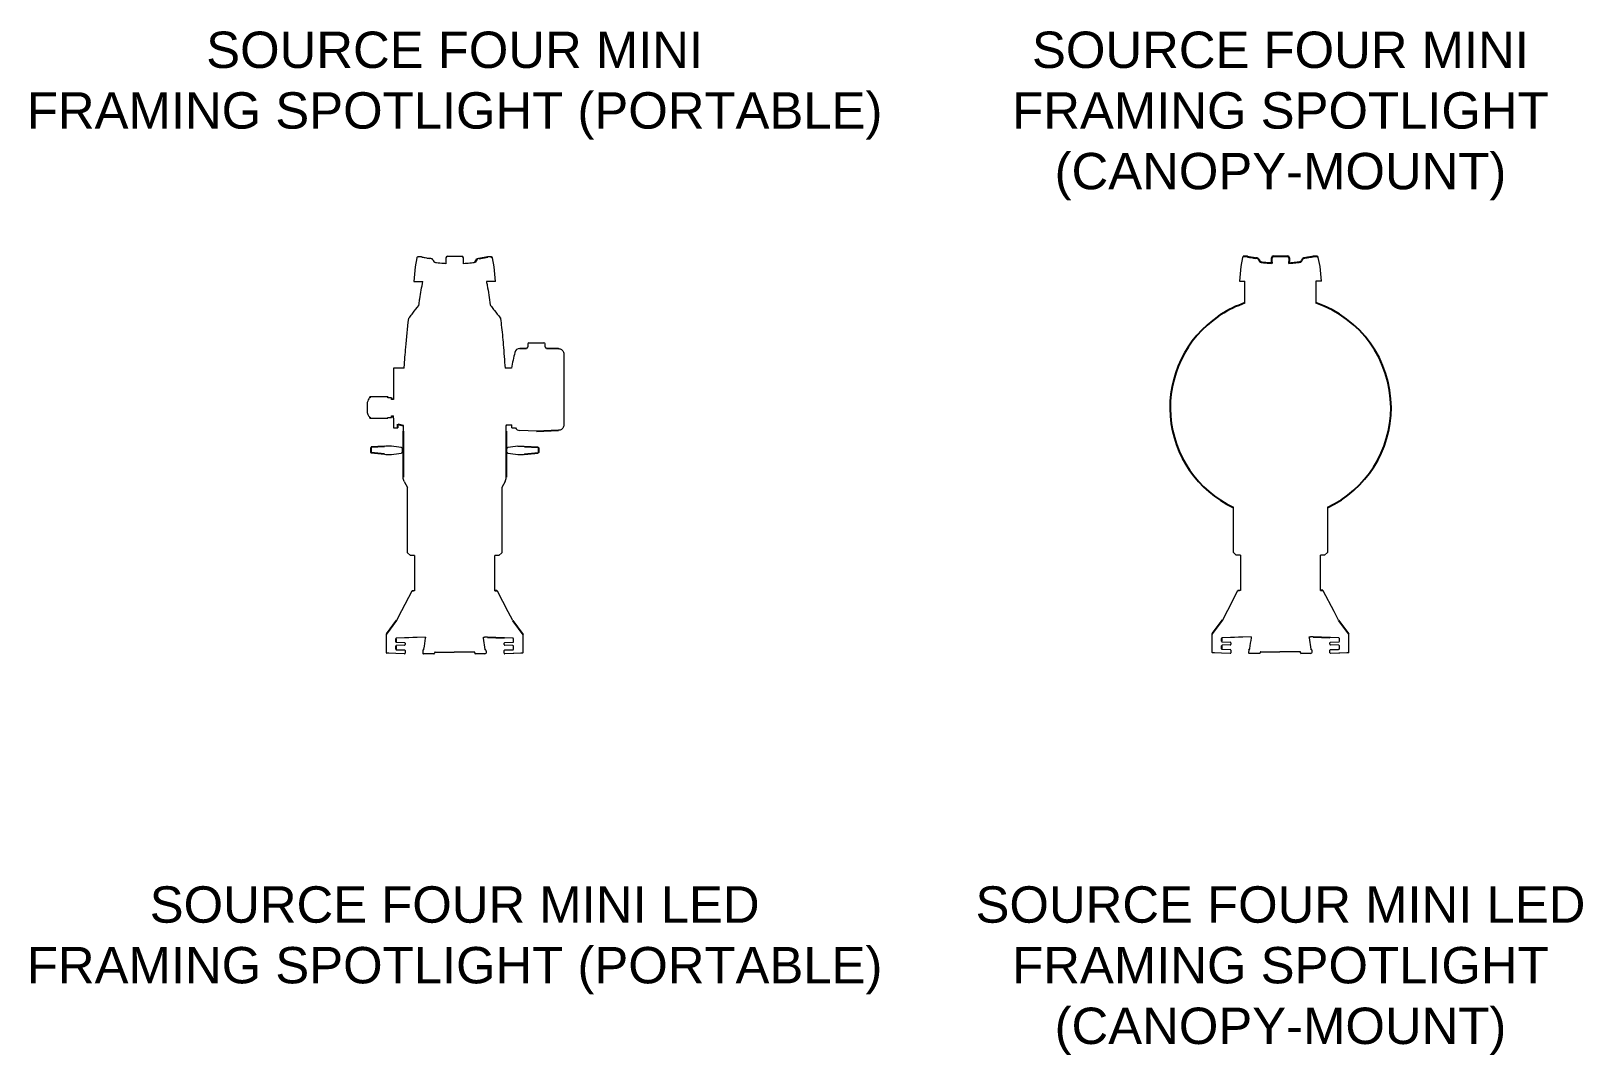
# Model space of a CAD drawing. Header units: inches. Extents: x 0 to 310, y 0 to 246.
# Drawn here: x 0.07 to 37.4, y 189.27 to 213.89 of the extents above; entities that cross this region are included whole.
import ezdxf

# ---------------------------------------------------------------- set-up
doc = ezdxf.new("R2010")
doc.units = ezdxf.units.IN
doc.header["$MEASUREMENT"] = 0
doc.layers.add('TEXT', color=1, linetype='Continuous')
doc.styles.add('ARIAL', font='arial.ttf')

msp = doc.modelspace()

# ---------------------------------------------------------------- linework, layer by layer
at = {"linetype": 'Continuous', "lineweight": 15}
for p, q in [((9.349, 208.436), (9.307, 208.224)), ((9.465, 208.46), (9.379, 208.46)), ((10.05, 208.437), (10.045, 208.296)), ((10.09, 208.476), (10.094, 208.476)), ((10.094, 208.476), (10.148, 208.476)), ((10.148, 208.476), (10.206, 208.476)), ((10.206, 208.476), (10.314, 208.476)), ((10.314, 208.476), (10.373, 208.476)), ((10.373, 208.476), (10.426, 208.476)), ((10.426, 208.476), (10.43, 208.476)), ((10.475, 208.296), (10.47, 208.437)), ((11.141, 208.46), (11.055, 208.46)), ((11.213, 208.224), (11.171, 208.436)), ((29.21, 208.446), (29.168, 208.233)), ((31.074, 208.233), (31.032, 208.446)), ((9.307, 208.224), (9.276, 207.87)), ((11.244, 207.87), (11.213, 208.224)), ((29.168, 208.233), (29.137, 207.879)), ((31.105, 207.879), (31.074, 208.233)), ((9.276, 207.87), (9.496, 207.87)), ((11.244, 207.87), (11.025, 207.87)), ((29.137, 207.879), (29.266, 207.879)), ((29.266, 207.352), (29.266, 207.879)), ((31.105, 207.879), (30.975, 207.879)), ((30.975, 207.879), (30.975, 207.354)), ((9.161, 206.99), (9.164, 206.994)), ((9.164, 206.994), (9.167, 206.998)), ((12.018, 206.367), (12.018, 206.294)), ((12.048, 206.397), (12.228, 206.397)), ((12.228, 206.397), (12.408, 206.397)), ((12.438, 206.295), (12.438, 206.367)), ((12.883, 206.131), (12.883, 206.129)), ((12.883, 206.129), (12.883, 204.415)), ((8.787, 205.782), (8.787, 205.034)), ((9.047, 205.782), (8.787, 205.782)), ((11.631, 205.782), (11.472, 205.782)), ((8.651, 205.094), (8.218, 205.094)), ((8.745, 205.074), (8.651, 205.074)), ((8.787, 205.034), (8.745, 205.034)), ((8.218, 204.582), (8.651, 204.582)), ((8.651, 204.601), (8.745, 204.601)), ((8.745, 204.641), (8.787, 204.641)), ((8.787, 204.582), (8.787, 204.641)), ((8.787, 204.582), (8.787, 204.348)), ((8.787, 204.348), (8.892, 204.348)), ((11.514, 204.419), (11.633, 204.423)), ((11.633, 204.348), (11.633, 204.423)), ((11.633, 204.348), (11.722, 204.348)), ((12.228, 204.272), (11.825, 204.286)), ((8.663, 203.908), (8.658, 203.908)), ((9.007, 203.855), (9.007, 203.855)), ((9.01, 203.816), (9.01, 203.847)), ((9.01, 203.847), (9.01, 203.847)), ((9.014, 203.816), (9.01, 203.816)), ((9.01, 203.771), (9.01, 203.801)), ((9.014, 203.801), (9.01, 203.801)), ((9.02, 203.816), (9.014, 203.816)), ((9.02, 203.801), (9.014, 203.801)), ((11.5, 203.816), (11.506, 203.816)), ((11.5, 203.801), (11.506, 203.801)), ((11.506, 203.816), (11.51, 203.816)), ((11.506, 203.801), (11.51, 203.801)), ((11.51, 203.816), (11.51, 203.847)), ((11.51, 203.847), (11.51, 203.847)), ((11.51, 203.771), (11.51, 203.801)), ((11.513, 203.855), (11.513, 203.855)), ((11.857, 203.908), (11.862, 203.908)), ((9.007, 203.763), (9.007, 203.763)), ((9.01, 203.771), (9.01, 203.771)), ((11.51, 203.771), (11.51, 203.771)), ((11.513, 203.763), (11.513, 203.763)), ((9.046, 203.061), (9.128, 202.919)), ((11.474, 203.061), (11.392, 202.919)), ((9.128, 201.345), (9.128, 202.919)), ((11.392, 202.919), (11.392, 201.345)), ((28.989, 201.354), (28.989, 202.436)), ((31.253, 202.433), (31.253, 201.354)), ((9.128, 201.345), (9.197, 201.276)), ((9.296, 201.276), (9.197, 201.276)), ((9.296, 201.276), (9.296, 200.433)), ((11.224, 200.433), (11.224, 201.276)), ((11.323, 201.276), (11.224, 201.276)), ((11.323, 201.276), (11.392, 201.345)), ((28.989, 201.354), (29.058, 201.285)), ((29.157, 201.285), (29.058, 201.285)), ((29.157, 201.285), (29.157, 200.442)), ((31.085, 200.442), (31.085, 201.285)), ((31.184, 201.285), (31.085, 201.285)), ((31.184, 201.285), (31.253, 201.354)), ((9.296, 200.433), (9.244, 200.431)), ((29.157, 200.442), (29.105, 200.44)), ((8.612, 199.368), (8.612, 198.948)), ((10.955, 199.289), (10.951, 199.316)), ((10.951, 199.316), (10.979, 199.315)), ((11.036, 199.313), (10.979, 199.315)), ((11.908, 198.948), (11.908, 199.375)), ((28.473, 199.377), (28.473, 198.957)), ((30.816, 199.298), (30.812, 199.325)), ((30.812, 199.325), (30.84, 199.324)), ((30.896, 199.322), (30.84, 199.324)), ((31.769, 198.957), (31.769, 199.385)), ((9.058, 199.298), (8.857, 199.291)), ((8.857, 199.192), (9.055, 199.185)), ((9.055, 199.121), (8.857, 199.114)), ((8.857, 199.015), (9.055, 199.008)), ((9.069, 199.17), (9.069, 199.136)), ((9.069, 198.993), (9.069, 198.933)), ((9.499, 199), (9.494, 198.934)), ((9.776, 198.941), (9.776, 198.932)), ((10.745, 198.956), (10.245, 198.956)), ((10.745, 198.929), (10.745, 198.956)), ((10.996, 199.02), (10.955, 199.289)), ((11.025, 198.96), (11.022, 198.989)), ((11.025, 198.96), (11.025, 198.96)), ((11.451, 199.136), (11.451, 199.17)), ((11.451, 198.933), (11.451, 198.993)), ((11.664, 199.291), (11.462, 199.298)), ((11.465, 199.185), (11.663, 199.192)), ((11.663, 199.114), (11.465, 199.121)), ((11.465, 199.008), (11.655, 199.014)), ((11.907, 198.948), (11.908, 198.948)), ((28.492, 198.942), (28.488, 198.942)), ((28.525, 198.941), (28.492, 198.942)), ((28.706, 198.934), (28.537, 198.94)), ((28.919, 199.307), (28.718, 199.3)), ((28.718, 199.201), (28.916, 199.194)), ((28.916, 199.13), (28.718, 199.123)), ((28.718, 199.024), (28.916, 199.017)), ((28.93, 199.179), (28.93, 199.145)), ((28.93, 199.002), (28.93, 198.942)), ((29.36, 199.01), (29.355, 198.943)), ((29.637, 198.95), (29.637, 198.942)), ((30.606, 198.965), (30.106, 198.965)), ((30.606, 198.938), (30.606, 198.965)), ((30.857, 199.029), (30.816, 199.298)), ((30.886, 198.969), (30.883, 198.999)), ((30.886, 198.969), (30.886, 198.969)), ((31.312, 199.145), (31.312, 199.179)), ((31.312, 198.942), (31.312, 199.002)), ((31.525, 199.3), (31.323, 199.307)), ((31.326, 199.194), (31.524, 199.201)), ((31.524, 199.123), (31.326, 199.13)), ((31.326, 199.017), (31.516, 199.023)), ((31.714, 198.941), (31.546, 198.935)), ((31.754, 198.942), (31.714, 198.941)), ((31.768, 198.957), (31.769, 198.957)), ((8.631, 198.933), (8.627, 198.933)), ((8.664, 198.932), (8.631, 198.933)), ((8.845, 198.925), (8.676, 198.931)), ((9.054, 198.918), (8.845, 198.925)), ((9.761, 198.917), (9.51, 198.917)), ((10.986, 198.917), (10.762, 198.917)), ((11.664, 198.925), (11.467, 198.918)), ((11.853, 198.932), (11.685, 198.926)), ((11.893, 198.933), (11.853, 198.932)), ((28.915, 198.927), (28.706, 198.934)), ((29.622, 198.927), (29.371, 198.927)), ((30.847, 198.927), (30.623, 198.927)), ((31.525, 198.934), (31.328, 198.927))]:
    msp.add_line(p, q, dxfattribs=at)
for p, q in [((9.378, 208.46), (9.364, 208.456)), ((10.794, 208.403), (10.744, 208.329)), ((10.849, 208.423), (11.055, 208.46)), ((11.142, 208.46), (11.156, 208.456)), ((29.239, 208.469), (29.225, 208.466)), ((29.326, 208.47), (29.24, 208.47)), ((29.91, 208.351), (29.913, 208.437)), ((29.913, 208.437), (29.911, 208.437)), ((29.916, 208.321), (29.916, 208.305)), ((29.951, 208.476), (29.955, 208.476)), ((29.955, 208.476), (30.009, 208.476)), ((30.009, 208.476), (30.067, 208.476)), ((30.067, 208.476), (30.175, 208.476)), ((30.175, 208.476), (30.233, 208.476)), ((30.233, 208.476), (30.287, 208.476)), ((30.287, 208.476), (30.291, 208.476)), ((30.326, 208.321), (30.326, 208.305)), ((30.329, 208.437), (30.332, 208.351)), ((30.331, 208.437), (30.329, 208.437)), ((30.652, 208.41), (30.651, 208.409)), ((31.002, 208.47), (30.916, 208.47)), ((31.003, 208.469), (31.017, 208.466)), ((11.353, 206.998), (11.359, 206.99)), ((28.634, 207.037), (28.689, 207.073)), ((11.825, 206.258), (11.989, 206.264)), ((12.467, 206.265), (12.758, 206.254)), ((8.218, 205.094), (8.217, 205.071)), ((8.651, 205.094), (8.651, 205.074)), ((8.745, 205.074), (8.745, 205.034)), ((8.217, 204.604), (8.218, 204.582)), ((8.651, 204.601), (8.651, 204.582)), ((8.745, 204.641), (8.745, 204.601)), ((8.892, 204.348), (8.892, 204.437)), ((8.892, 204.437), (9.02, 204.405)), ((9.02, 204.267), (9.02, 203.816)), ((11.507, 204.416), (11.5, 204.405)), ((11.5, 204.267), (11.5, 203.816)), ((12.228, 204.272), (12.758, 204.29)), ((8.242, 203.869), (8.242, 203.759)), ((8.576, 203.904), (8.255, 203.882)), ((9.02, 203.801), (9.02, 203.16)), ((11.5, 203.801), (11.5, 203.16)), ((11.944, 203.904), (12.265, 203.882)), ((12.278, 203.869), (12.278, 203.759)), ((8.576, 203.714), (8.255, 203.746)), ((11.944, 203.714), (12.265, 203.746)), ((11.276, 200.431), (11.224, 200.433)), ((31.137, 200.44), (31.085, 200.442)), ((8.863, 199.714), (8.62, 199.391)), ((11.657, 199.714), (11.905, 199.384)), ((28.724, 199.723), (28.481, 199.4)), ((31.518, 199.723), (31.766, 199.394)), ((11.047, 199.313), (11.448, 199.299)), ((30.908, 199.322), (31.309, 199.308)), ((8.843, 199.276), (8.843, 199.207)), ((8.843, 199.099), (8.843, 199.03)), ((9.5, 199.007), (9.499, 199)), ((11.007, 199.003), (11.003, 199.003)), ((28.704, 199.285), (28.704, 199.216)), ((28.704, 199.108), (28.704, 199.039)), ((29.361, 199.016), (29.36, 199.01)), ((30.868, 199.012), (30.864, 199.012)), ((10.745, 198.929), (10.762, 198.917)), ((30.606, 198.938), (30.623, 198.927))]:
    msp.add_line(p, q)
at = {"linetype": 'Continuous', "lineweight": 15, "flags": 128}
for points in [[(9.244, 200.431), (9.266, 200.432), (9.273, 200.432)], [(29.092, 200.432), (28.847, 199.959), (28.724, 199.723)], [(29.105, 200.44), (29.126, 200.441), (29.134, 200.441)], [(31.518, 199.723), (31.409, 199.933), (31.15, 200.432)], [(9.231, 200.423), (8.986, 199.95), (8.863, 199.714)], [(11.657, 199.714), (11.548, 199.924), (11.289, 200.423)], [(8.613, 199.367), (8.613, 199.368), (8.613, 199.368)], [(8.62, 199.391), (8.62, 199.391), (8.621, 199.391)], [(9.557, 199.316), (9.358, 199.309), (9.253, 199.305), (9.157, 199.302), (9.072, 199.299)], [(28.474, 199.377), (28.474, 199.377), (28.474, 199.377)], [(28.481, 199.4), (28.481, 199.4), (28.482, 199.4)], [(29.418, 199.325), (29.219, 199.318), (29.114, 199.314), (29.018, 199.311), (28.933, 199.308)], [(28.487, 198.943), (28.487, 198.942), (28.488, 198.942)], [(8.626, 198.934), (8.627, 198.933), (8.627, 198.933)]]:
    msp.add_lwpolyline(points, dxfattribs=at)
at = {"linetype": 'Continuous', "lineweight": 15}
for centre, radius, start, end in [((10.09, 208.436), 0.04, 90, 178), ((10.43, 208.436), 0.04, 2, 90), ((15.125, 205.272), 3.531, 165.3581, 171.6893), ((11.829, 206.133), 0.125, 92, 165.3581), ((11.988, 206.294), 0.03, 272, 0.5153), ((12.048, 206.367), 0.03, 90, 180), ((12.408, 206.367), 0.03, 0, 90), ((12.468, 206.295), 0.03, 180.1338, 268), ((32.608, 204.267), 23.588, 179.6649, 180), ((-12.088, 204.267), 23.588, 0, 0.3354), ((11.829, 204.411), 0.125, 210.4872, 268), ((8.558, 201.554), 2.362, 79.7087, 85.6364), ((11.962, 201.554), 2.362, 94.3636, 100.2913), ((8.892, 208.625), 4.921, 266.3172, 267.6716), ((8.708, 204.101), 0.394, 267.6716, 274.3636), ((8.558, 206.064), 2.362, 274.3636, 280.2913), ((11.962, 206.064), 2.362, 259.7087, 265.6364), ((11.812, 204.101), 0.394, 265.6364, 272.3284), ((11.628, 208.625), 4.921, 272.3284, 273.6828), ((9.245, 200.416), 0.015, 89.9191, 152.3197), ((9.245, 200.416), 0.015, 92.0037, 152.5602), ((11.275, 200.416), 0.015, 27.6529, 90.0809), ((29.106, 200.425), 0.015, 89.9191, 152.3197), ((29.106, 200.425), 0.015, 92.0037, 152.5602), ((31.136, 200.425), 0.015, 27.6529, 90.0809), ((11.893, 199.375), 0.015, 0, 36.6731), ((31.754, 199.385), 0.015, 0, 36.6731), ((8.627, 198.948), 0.015, 180, 268), ((8.858, 199.207), 0.015, 180, 268), ((8.858, 199.099), 0.015, 92, 180), ((8.858, 199.03), 0.015, 261.6109, 268), ((9.054, 199.17), 0.015, 0, 88), ((9.054, 199.136), 0.015, 272, 0), ((9.054, 198.993), 0.015, 0, 88), ((10.986, 198.957), 0.0394, 270, 4.3125), ((11.007, 198.988), 0.015, 4.6355, 91.0086), ((11.466, 199.17), 0.015, 92, 180), ((11.466, 199.136), 0.015, 180, 268), ((11.466, 198.993), 0.015, 92, 180), ((11.662, 199.276), 0.015, 360, 88), ((11.662, 199.207), 0.015, 272, 0), ((11.662, 199.099), 0.015, 0, 88), ((11.662, 199.03), 0.015, 272, 0), ((11.893, 198.948), 0.015, 272, 0), ((28.488, 198.957), 0.015, 180, 268), ((28.719, 199.216), 0.015, 180, 268), ((28.719, 199.108), 0.015, 92, 180), ((28.719, 199.039), 0.015, 261.6109, 268), ((28.915, 198.942), 0.015, 268, 0), ((28.915, 199.179), 0.015, 0, 88), ((28.915, 199.145), 0.015, 272, 0), ((28.915, 199.002), 0.015, 0, 88), ((29.369, 198.942), 0.015, 175.3921, 269.9992), ((30.847, 198.966), 0.0394, 270, 4.3125), ((30.868, 198.997), 0.015, 4.6355, 91.0086), ((31.327, 199.179), 0.015, 92, 180), ((31.327, 199.145), 0.015, 180, 268), ((31.327, 199.002), 0.015, 92, 180), ((31.327, 198.942), 0.015, 180, 272), ((31.523, 199.285), 0.015, 360, 88), ((31.523, 199.216), 0.015, 272, 0), ((31.523, 199.108), 0.015, 0, 88), ((31.523, 199.039), 0.015, 272, 0), ((31.754, 198.957), 0.015, 272, 0), ((9.054, 198.933), 0.015, 268, 0), ((9.508, 198.932), 0.015, 175.3921, 269.9992), ((11.466, 198.933), 0.015, 180, 272)]:
    msp.add_arc(centre, radius, start, end, dxfattribs=at)
for centre, radius, start, end in [((29.951, 208.436), 0.04, 90, 178), ((30.291, 208.436), 0.04, 2, 90), ((30.124, 204.838), 2.656, 108.8269, 122.6924), ((30.124, 204.838), 2.656, 0, 71.3038), ((30.124, 204.838), 2.656, 124.1035, 244.7197), ((30.124, 204.838), 2.656, 295.1558, 0)]:
    msp.add_arc(centre, radius, start, end)
for points, knots in [([(9.364, 208.456), (9.363, 208.456), (9.359, 208.454), (9.354, 208.448), (9.349, 208.441), (9.349, 208.437), (9.349, 208.436)], [0, 0, 0, 0, 0.089049, 0.500325, 0.910674, 1, 1, 1, 1]), ([(9.465, 208.46), (9.464, 208.46), (9.462, 208.46), (9.48, 208.457), (9.52, 208.449), (9.581, 208.437), (9.637, 208.428), (9.665, 208.424)], [0, 0, 0, 0, 0.0785231, 0.3058118, 0.5398232, 0.7666714, 1, 1, 1, 1]), ([(9.729, 208.4), (9.729, 208.4), (9.726, 208.406), (9.716, 208.411), (9.7, 208.418), (9.683, 208.422), (9.668, 208.424), (9.666, 208.424)], [0, 0, 0, 0, 0.03707, 0.217272, 0.484416, 0.926576, 1, 1, 1, 1]), ([(9.779, 208.325), (9.775, 208.332), (9.761, 208.357), (9.744, 208.382), (9.732, 208.397), (9.729, 208.4)], [0, 0, 0, 0, 0.249879, 0.869657, 1, 1, 1, 1]), ([(9.822, 208.318), (9.817, 208.318), (9.801, 208.32), (9.786, 208.324), (9.776, 208.328), (9.776, 208.328), (9.776, 208.329)], [0, 0, 0, 0, 0.197541, 0.593232, 0.860856, 1, 1, 1, 1]), ([(10.045, 208.296), (10.029, 208.297), (9.952, 208.302), (9.877, 208.31), (9.819, 208.316)], [0.737502, 0.737502, 0.737502, 0.737502, 0.7921985, 1, 1, 1, 1]), ([(10.702, 208.316), (10.651, 208.311), (10.576, 208.303), (10.499, 208.298), (10.475, 208.296)], [0, 0, 0, 0, 0.1805102, 0.2625536, 0.2625536, 0.2625536, 0.2625536]), ([(10.744, 208.329), (10.744, 208.329), (10.744, 208.329), (10.74, 208.326), (10.728, 208.322), (10.712, 208.319), (10.699, 208.317), (10.695, 208.317)], [0, 0, 0, 0, 0.082722, 0.276054, 0.528818, 0.858954, 1, 1, 1, 1]), ([(10.849, 208.423), (10.845, 208.423), (10.828, 208.42), (10.813, 208.415), (10.799, 208.41), (10.795, 208.404), (10.794, 208.403)], [0, 0, 0, 0, 0.170198, 0.678952, 0.958108, 1, 1, 1, 1]), ([(11.171, 208.436), (11.171, 208.438), (11.17, 208.443), (11.165, 208.449), (11.16, 208.455), (11.157, 208.456), (11.156, 208.456)], [0, 0, 0, 0, 0.180006, 0.576289, 0.893325, 1, 1, 1, 1]), ([(29.225, 208.466), (29.224, 208.465), (29.22, 208.464), (29.215, 208.457), (29.21, 208.451), (29.21, 208.446), (29.21, 208.445)], [0, 0, 0, 0, 0.089049, 0.500325, 0.910674, 1, 1, 1, 1]), ([(31.032, 208.445), (31.032, 208.447), (31.031, 208.452), (31.026, 208.459), (31.021, 208.464), (31.018, 208.465), (31.017, 208.466)], [0, 0, 0, 0, 0.180006, 0.576289, 0.893325, 1, 1, 1, 1]), ([(9.402, 207.306), (9.403, 207.316), (9.41, 207.366), (9.436, 207.555), (9.47, 207.732), (9.496, 207.87)], [0, 0, 0, 0, 0.052514, 0.262576, 1, 1, 1, 1]), ([(9.459, 207.87), (9.461, 207.87), (9.464, 207.87), (9.47, 207.87), (9.474, 207.87), (9.476, 207.87)], [0, 0, 0, 0, 0.353871, 0.707692, 1, 1, 1, 1]), ([(11.025, 207.87), (11.031, 207.839), (11.069, 207.652), (11.096, 207.464), (11.118, 207.306)], [0, 0, 0, 0, 0.166324, 1, 1, 1, 1]), ([(9.167, 206.998), (9.171, 207.003), (9.2, 207.04), (9.276, 207.138), (9.348, 207.231), (9.396, 207.292)], [0, 0, 0, 0, 0.053529, 0.375787, 1, 1, 1, 1]), ([(9.396, 207.292), (9.398, 207.295), (9.401, 207.299), (9.401, 207.304), (9.402, 207.306)], [0, 0, 0, 0, 0.6305314, 1, 1, 1, 1]), ([(11.118, 207.306), (11.119, 207.303), (11.12, 207.298), (11.123, 207.293), (11.124, 207.292)], [0, 0, 0, 0, 0.629333, 1, 1, 1, 1]), ([(11.124, 207.292), (11.131, 207.284), (11.161, 207.244), (11.238, 207.147), (11.308, 207.056), (11.353, 206.998)], [0, 0, 0, 0, 0.080565, 0.402822, 1, 1, 1, 1]), ([(9.047, 205.782), (9.048, 205.791), (9.058, 205.959), (9.088, 206.357), (9.13, 206.746), (9.155, 206.975)], [0, 0, 0, 0, 0.021512, 0.422369, 1, 1, 1, 1]), ([(9.155, 206.975), (9.156, 206.978), (9.157, 206.984), (9.16, 206.988), (9.161, 206.99)], [0, 0, 0, 0, 0.619127, 1, 1, 1, 1]), ([(11.359, 206.99), (11.361, 206.987), (11.364, 206.982), (11.365, 206.977), (11.365, 206.975)], [0, 0, 0, 0, 0.618747, 1, 1, 1, 1]), ([(11.365, 206.975), (11.366, 206.965), (11.372, 206.915), (11.396, 206.707), (11.435, 206.32), (11.459, 205.971), (11.472, 205.782)], [0, 0, 0, 0, 0.0250543, 0.1252718, 0.5261614, 1, 1, 1, 1]), ([(12.758, 206.254), (12.765, 206.254), (12.784, 206.253), (12.816, 206.242), (12.848, 206.219), (12.872, 206.186), (12.882, 206.154), (12.883, 206.136), (12.883, 206.131)], [0, 0, 0, 0, 0.117916, 0.308588, 0.503933, 0.713333, 0.926352, 1, 1, 1, 1]), ([(8.217, 205.071), (8.211, 205.064), (8.192, 205.041), (8.17, 205.002), (8.16, 204.969), (8.155, 204.956)], [0, 0, 0, 0, 0.213093, 0.684628, 1, 1, 1, 1]), ([(8.155, 204.956), (8.155, 204.957), (8.155, 204.957), (8.155, 204.943), (8.155, 204.917), (8.155, 204.89), (8.155, 204.873), (8.155, 204.869)], [0, 0, 0, 0, 0.147125, 0.404528, 0.661932, 0.919336, 1, 1, 1, 1]), ([(8.155, 204.869), (8.155, 204.855), (8.155, 204.828), (8.155, 204.788), (8.155, 204.754), (8.155, 204.729), (8.155, 204.717), (8.155, 204.718), (8.155, 204.719)], [0, 0, 0, 0, 0.184215, 0.368431, 0.552646, 0.736861, 0.921076, 1, 1, 1, 1]), ([(8.155, 204.719), (8.161, 204.701), (8.175, 204.664), (8.197, 204.625), (8.214, 204.607), (8.217, 204.604)], [0, 0, 0, 0, 0.4266748, 0.9174829, 1, 1, 1, 1]), ([(11.507, 204.416), (11.507, 204.417), (11.509, 204.418), (11.512, 204.419), (11.514, 204.419), (11.514, 204.419)], [0, 0, 0, 0, 0.220297, 0.958734, 1, 1, 1, 1]), ([(12.883, 204.413), (12.883, 204.409), (12.882, 204.39), (12.872, 204.358), (12.848, 204.325), (12.816, 204.302), (12.784, 204.291), (12.765, 204.29), (12.758, 204.29)], [0, 0, 0, 0, 0.073648, 0.286667, 0.496067, 0.691412, 0.882084, 1, 1, 1, 1]), ([(8.255, 203.882), (8.255, 203.882), (8.254, 203.882), (8.251, 203.882), (8.248, 203.881), (8.245, 203.878), (8.243, 203.875), (8.242, 203.871), (8.242, 203.869), (8.242, 203.869)], [0, 0, 0, 0, 0.010225, 0.166207, 0.342335, 0.532077, 0.732282, 0.928539, 1, 1, 1, 1]), ([(8.658, 203.908), (8.652, 203.908), (8.624, 203.907), (8.597, 203.905), (8.576, 203.904)], [0, 0, 0, 0, 0.241313, 1, 1, 1, 1]), ([(8.692, 203.91), (8.685, 203.909), (8.676, 203.909), (8.666, 203.908), (8.663, 203.908)], [0, 0, 0, 0, 0.694368, 1, 1, 1, 1]), ([(8.738, 203.909), (8.731, 203.909), (8.716, 203.91), (8.701, 203.91), (8.692, 203.91)], [0, 0, 0, 0, 0.435093, 1, 1, 1, 1]), ([(9, 203.859), (8.994, 203.864), (8.983, 203.875), (8.981, 203.877), (8.98, 203.878)], [0, 0, 0, 0, 0.496818, 1, 1, 1, 1]), ([(9.008, 203.854), (9.008, 203.854), (9.007, 203.855), (9.005, 203.857), (9.002, 203.858), (9.001, 203.859), (9, 203.859), (9, 203.859)], [0, 0, 0, 0, 0.031597, 0.449793, 0.873425, 0.954259, 1, 1, 1, 1]), ([(9.01, 203.847), (9.01, 203.847), (9.01, 203.849), (9.009, 203.852), (9.008, 203.853), (9.008, 203.854)], [0, 0, 0, 0, 0.120183, 0.666505, 1, 1, 1, 1]), ([(11.51, 203.847), (11.51, 203.847), (11.51, 203.849), (11.511, 203.852), (11.512, 203.853), (11.513, 203.854)], [0, 0, 0, 0, 0.120183, 0.666505, 1, 1, 1, 1]), ([(11.512, 203.854), (11.513, 203.854), (11.513, 203.855), (11.515, 203.857), (11.518, 203.858), (11.519, 203.859), (11.52, 203.859), (11.52, 203.859)], [0, 0, 0, 0, 0.031597, 0.449793, 0.873425, 0.954259, 1, 1, 1, 1]), ([(11.52, 203.859), (11.526, 203.864), (11.537, 203.875), (11.539, 203.877), (11.54, 203.878)], [0, 0, 0, 0, 0.496818, 1, 1, 1, 1]), ([(11.782, 203.909), (11.789, 203.909), (11.804, 203.91), (11.819, 203.91), (11.828, 203.91)], [0, 0, 0, 0, 0.435093, 1, 1, 1, 1]), ([(11.828, 203.91), (11.835, 203.909), (11.844, 203.909), (11.854, 203.908), (11.857, 203.908)], [0, 0, 0, 0, 0.694368, 1, 1, 1, 1]), ([(11.862, 203.908), (11.869, 203.908), (11.896, 203.907), (11.923, 203.905), (11.944, 203.904)], [0, 0, 0, 0, 0.241313, 1, 1, 1, 1]), ([(12.265, 203.882), (12.265, 203.882), (12.266, 203.882), (12.269, 203.882), (12.272, 203.881), (12.275, 203.878), (12.278, 203.875), (12.278, 203.871), (12.278, 203.869), (12.278, 203.869)], [0, 0, 0, 0, 0.010225, 0.166207, 0.342335, 0.532077, 0.732282, 0.928539, 1, 1, 1, 1]), ([(8.242, 203.759), (8.242, 203.759), (8.242, 203.757), (8.243, 203.753), (8.245, 203.749), (8.248, 203.747), (8.251, 203.746), (8.253, 203.746), (8.254, 203.746), (8.255, 203.746)], [0, 0, 0, 0, 0.086769, 0.286611, 0.50326, 0.67097, 0.809879, 0.927231, 1, 1, 1, 1]), ([(9, 203.759), (8.994, 203.754), (8.983, 203.742), (8.981, 203.741), (8.98, 203.74)], [0, 0, 0, 0, 0.496818, 1, 1, 1, 1]), ([(9.008, 203.764), (9.008, 203.764), (9.007, 203.763), (9.005, 203.761), (9.002, 203.76), (9.001, 203.759), (9, 203.759), (9, 203.759)], [0, 0, 0, 0, 0.03897, 0.453982, 0.874388, 0.954608, 1, 1, 1, 1]), ([(9.008, 203.764), (9.008, 203.764), (9.009, 203.765), (9.01, 203.768), (9.01, 203.77), (9.01, 203.771)], [0, 0, 0, 0, 0.141698, 0.734741, 1, 1, 1, 1]), ([(11.513, 203.764), (11.512, 203.764), (11.511, 203.765), (11.51, 203.768), (11.51, 203.77), (11.511, 203.771)], [0, 0, 0, 0, 0.141698, 0.734741, 1, 1, 1, 1]), ([(11.512, 203.764), (11.513, 203.764), (11.513, 203.763), (11.515, 203.761), (11.518, 203.76), (11.519, 203.759), (11.52, 203.759), (11.52, 203.759)], [0, 0, 0, 0, 0.03897, 0.453982, 0.874388, 0.954608, 1, 1, 1, 1]), ([(11.52, 203.759), (11.526, 203.754), (11.537, 203.742), (11.539, 203.741), (11.54, 203.74)], [0, 0, 0, 0, 0.496818, 1, 1, 1, 1]), ([(12.278, 203.759), (12.278, 203.759), (12.278, 203.757), (12.277, 203.753), (12.275, 203.749), (12.272, 203.747), (12.269, 203.746), (12.267, 203.746), (12.266, 203.746), (12.265, 203.746)], [0, 0, 0, 0, 0.086769, 0.286611, 0.50326, 0.67097, 0.809879, 0.927231, 1, 1, 1, 1]), ([(9.046, 203.061), (9.039, 203.077), (9.023, 203.108), (9.021, 203.142), (9.02, 203.16)], [0, 0, 0, 0, 0.499117, 1, 1, 1, 1]), ([(11.474, 203.061), (11.481, 203.077), (11.497, 203.108), (11.499, 203.142), (11.5, 203.16)], [0, 0, 0, 0, 0.499117, 1, 1, 1, 1]), ([(8.621, 199.391), (8.619, 199.389), (8.615, 199.383), (8.612, 199.375), (8.613, 199.369), (8.613, 199.368)], [0, 0, 0, 0, 0.260802, 0.851148, 1, 1, 1, 1]), ([(8.621, 199.391), (8.619, 199.387), (8.614, 199.38), (8.614, 199.372), (8.613, 199.368)], [0, 0, 0, 0, 0.496339, 1, 1, 1, 1]), ([(9.557, 199.316), (9.557, 199.315), (9.557, 199.313), (9.557, 199.309), (9.557, 199.305), (9.556, 199.304)], [0, 0, 0, 0, 0.251007, 0.635173, 1, 1, 1, 1]), ([(11.047, 199.313), (11.044, 199.313), (11.039, 199.313), (11.037, 199.313), (11.036, 199.313)], [0, 0, 0, 0, 0.50045, 1, 1, 1, 1]), ([(28.481, 199.4), (28.48, 199.398), (28.476, 199.392), (28.473, 199.384), (28.474, 199.378), (28.474, 199.377)], [0, 0, 0, 0, 0.260802, 0.851148, 1, 1, 1, 1]), ([(28.482, 199.4), (28.48, 199.396), (28.475, 199.389), (28.475, 199.381), (28.474, 199.377)], [0, 0, 0, 0, 0.496339, 1, 1, 1, 1]), ([(29.417, 199.313), (29.417, 199.309), (29.403, 199.218), (29.389, 199.128), (29.376, 199.04)], [0, 0, 0, 0, 0.037736, 1, 1, 1, 1]), ([(29.418, 199.325), (29.418, 199.324), (29.418, 199.322), (29.418, 199.318), (29.418, 199.314), (29.417, 199.313)], [0, 0, 0, 0, 0.251007, 0.635173, 1, 1, 1, 1]), ([(30.908, 199.322), (30.905, 199.322), (30.9, 199.322), (30.898, 199.322), (30.896, 199.322)], [0, 0, 0, 0, 0.50045, 1, 1, 1, 1]), ([(8.857, 199.291), (8.856, 199.291), (8.853, 199.291), (8.849, 199.288), (8.846, 199.285), (8.844, 199.283), (8.843, 199.28), (8.843, 199.278), (8.843, 199.276), (8.843, 199.276)], [0, 0, 0, 0, 0.226238, 0.442252, 0.634602, 0.786217, 0.817597, 0.968043, 1, 1, 1, 1]), ([(8.843, 199.03), (8.843, 199.028), (8.843, 199.025), (8.846, 199.02), (8.849, 199.017), (8.853, 199.015), (8.855, 199.015), (8.856, 199.015)], [0, 0, 0, 0, 0.188823, 0.392787, 0.6271, 0.898654, 1, 1, 1, 1]), ([(9.072, 199.299), (9.07, 199.299), (9.066, 199.299), (9.061, 199.298), (9.058, 199.298)], [0, 0, 0, 0, 0.51442, 1, 1, 1, 1]), ([(9.508, 199.014), (9.507, 199.014), (9.506, 199.013), (9.505, 199.012), (9.504, 199.011), (9.503, 199.011), (9.502, 199.01), (9.501, 199.009), (9.5, 199.007), (9.5, 199.007)], [0, 0, 0, 0, 0.226799, 0.492978, 0.61645, 0.677302, 0.738576, 0.888389, 1, 1, 1, 1]), ([(9.515, 199.031), (9.515, 199.03), (9.514, 199.026), (9.513, 199.021), (9.51, 199.017), (9.508, 199.014), (9.508, 199.014), (9.508, 199.014)], [0, 0, 0, 0, 0.146233, 0.349609, 0.572064, 0.821124, 1, 1, 1, 1]), ([(9.556, 199.304), (9.556, 199.3), (9.542, 199.209), (9.528, 199.119), (9.515, 199.031)], [0, 0, 0, 0, 0.037736, 1, 1, 1, 1]), ([(9.791, 198.956), (9.789, 198.956), (9.786, 198.956), (9.782, 198.953), (9.778, 198.95), (9.776, 198.946), (9.776, 198.942), (9.776, 198.941)], [0, 0, 0, 0, 0.189623, 0.40677, 0.609429, 0.804568, 1, 1, 1, 1]), ([(9.791, 198.956), (9.824, 198.956), (9.894, 198.956), (10.045, 198.956), (10.165, 198.956), (10.245, 198.956)], [0, 0, 0, 0, 0.225298, 0.48573, 1, 1, 1, 1]), ([(11.003, 199.003), (11.003, 199.003), (11.003, 199.003), (11.001, 199.005), (10.999, 199.009), (10.997, 199.015), (10.996, 199.019), (10.996, 199.02)], [0, 0, 0, 0, 0.15849, 0.387999, 0.62603, 0.83694, 1, 1, 1, 1]), ([(11.462, 199.298), (11.459, 199.298), (11.454, 199.299), (11.45, 199.299), (11.448, 199.299)], [0, 0, 0, 0, 0.5085076, 1, 1, 1, 1]), ([(11.655, 199.014), (11.658, 199.014), (11.662, 199.015), (11.665, 199.015), (11.666, 199.015)], [0, 0, 0, 0, 0.74395, 1, 1, 1, 1]), ([(11.677, 199.207), (11.677, 199.217), (11.677, 199.24), (11.677, 199.264), (11.677, 199.276)], [0.2007786, 0.2007786, 0.2007786, 0.2007786, 0.5625781, 1, 1, 1, 1]), ([(11.677, 199.03), (11.677, 199.046), (11.677, 199.069), (11.677, 199.093), (11.677, 199.099)], [0, 0, 0, 0, 0.617758, 0.8576767, 0.8576767, 0.8576767, 0.8576767]), ([(28.537, 198.94), (28.534, 198.94), (28.529, 198.941), (28.527, 198.941), (28.525, 198.941)], [0, 0, 0, 0, 0.497283, 1, 1, 1, 1]), ([(28.718, 199.3), (28.717, 199.3), (28.714, 199.3), (28.71, 199.298), (28.707, 199.294), (28.705, 199.292), (28.704, 199.289), (28.704, 199.287), (28.704, 199.286), (28.704, 199.285)], [0, 0, 0, 0, 0.226238, 0.442252, 0.634602, 0.786217, 0.817597, 0.968043, 1, 1, 1, 1]), ([(28.704, 199.039), (28.704, 199.037), (28.704, 199.034), (28.707, 199.029), (28.71, 199.026), (28.714, 199.024), (28.716, 199.024), (28.717, 199.024)], [0, 0, 0, 0, 0.188823, 0.392787, 0.6271, 0.898654, 1, 1, 1, 1]), ([(28.933, 199.308), (28.931, 199.308), (28.927, 199.308), (28.922, 199.307), (28.919, 199.307)], [0, 0, 0, 0, 0.51442, 1, 1, 1, 1]), ([(29.369, 199.023), (29.368, 199.023), (29.367, 199.022), (29.366, 199.021), (29.365, 199.02), (29.364, 199.02), (29.363, 199.019), (29.362, 199.018), (29.361, 199.017), (29.361, 199.016)], [0, 0, 0, 0, 0.226799, 0.492978, 0.61645, 0.677302, 0.738576, 0.888389, 1, 1, 1, 1]), ([(29.376, 199.04), (29.376, 199.039), (29.375, 199.035), (29.373, 199.03), (29.371, 199.026), (29.369, 199.023), (29.369, 199.023), (29.369, 199.023)], [0, 0, 0, 0, 0.146233, 0.349609, 0.572064, 0.821124, 1, 1, 1, 1]), ([(29.622, 198.927), (29.622, 198.927), (29.624, 198.927), (29.627, 198.927), (29.631, 198.93), (29.634, 198.933), (29.636, 198.937), (29.636, 198.94), (29.637, 198.942)], [0, 0, 0, 0, 0.006164, 0.26918, 0.479481, 0.660149, 0.829848, 1, 1, 1, 1]), ([(29.652, 198.965), (29.65, 198.965), (29.647, 198.965), (29.643, 198.963), (29.639, 198.959), (29.637, 198.955), (29.637, 198.952), (29.637, 198.95)], [0, 0, 0, 0, 0.189623, 0.40677, 0.609429, 0.804568, 1, 1, 1, 1]), ([(29.652, 198.965), (29.685, 198.965), (29.755, 198.965), (29.906, 198.965), (30.026, 198.965), (30.106, 198.965)], [0, 0, 0, 0, 0.225298, 0.48573, 1, 1, 1, 1]), ([(30.864, 199.012), (30.864, 199.012), (30.864, 199.012), (30.862, 199.014), (30.86, 199.019), (30.858, 199.024), (30.857, 199.028), (30.857, 199.029)], [0, 0, 0, 0, 0.15849, 0.387999, 0.62603, 0.83694, 1, 1, 1, 1]), ([(31.323, 199.307), (31.32, 199.307), (31.315, 199.308), (31.311, 199.308), (31.309, 199.308)], [0, 0, 0, 0, 0.5085076, 1, 1, 1, 1]), ([(31.516, 199.023), (31.519, 199.024), (31.523, 199.024), (31.526, 199.024), (31.527, 199.024)], [0, 0, 0, 0, 0.74395, 1, 1, 1, 1]), ([(31.538, 199.216), (31.538, 199.226), (31.538, 199.249), (31.538, 199.273), (31.538, 199.285)], [0.2007786, 0.2007786, 0.2007786, 0.2007786, 0.5625781, 1, 1, 1, 1]), ([(31.538, 199.039), (31.538, 199.055), (31.538, 199.079), (31.538, 199.102), (31.538, 199.108)], [0, 0, 0, 0, 0.617758, 0.8576767, 0.8576767, 0.8576767, 0.8576767]), ([(8.676, 198.931), (8.673, 198.931), (8.668, 198.931), (8.666, 198.932), (8.664, 198.932)], [0, 0, 0, 0, 0.497283, 1, 1, 1, 1]), ([(9.51, 198.917), (9.509, 198.917), (9.508, 198.917), (9.508, 198.917), (9.508, 198.917)], [0, 0, 0, 0, 0.775054, 1, 1, 1, 1]), ([(9.761, 198.917), (9.761, 198.917), (9.763, 198.917), (9.766, 198.918), (9.77, 198.921), (9.773, 198.924), (9.775, 198.928), (9.775, 198.931), (9.776, 198.932)], [0, 0, 0, 0, 0.006164, 0.26918, 0.479481, 0.660149, 0.829848, 1, 1, 1, 1]), ([(11.685, 198.926), (11.683, 198.926), (11.678, 198.925), (11.67, 198.925), (11.666, 198.925), (11.664, 198.925)], [0, 0, 0, 0, 0.363895, 0.727733, 1, 1, 1, 1]), ([(29.371, 198.927), (29.37, 198.927), (29.369, 198.927), (29.369, 198.927), (29.369, 198.927)], [0, 0, 0, 0, 0.775054, 1, 1, 1, 1]), ([(31.546, 198.935), (31.544, 198.935), (31.539, 198.934), (31.531, 198.934), (31.527, 198.934), (31.525, 198.934)], [0, 0, 0, 0, 0.363895, 0.727733, 1, 1, 1, 1])]:
    msp.add_open_spline(points, degree=3, knots=knots, dxfattribs=at)
for points, knots in [([(29.326, 208.469), (29.325, 208.469), (29.322, 208.47), (29.341, 208.466), (29.38, 208.458), (29.442, 208.447), (29.498, 208.438), (29.526, 208.433)], [0, 0, 0, 0, 0.0785231, 0.3058118, 0.5398232, 0.7666714, 1, 1, 1, 1]), ([(29.59, 208.409), (29.59, 208.41), (29.587, 208.415), (29.577, 208.42), (29.561, 208.428), (29.544, 208.431), (29.529, 208.433), (29.527, 208.433)], [0, 0, 0, 0, 0.03707, 0.217272, 0.484416, 0.926576, 1, 1, 1, 1]), ([(29.64, 208.334), (29.636, 208.341), (29.622, 208.367), (29.605, 208.391), (29.593, 208.407), (29.59, 208.41)], [0, 0, 0, 0, 0.249879, 0.869657, 1, 1, 1, 1]), ([(29.683, 208.327), (29.678, 208.328), (29.662, 208.329), (29.647, 208.333), (29.637, 208.338), (29.637, 208.338), (29.637, 208.338)], [0, 0, 0, 0, 0.197541, 0.593232, 0.860856, 1, 1, 1, 1]), ([(29.916, 208.305), (29.897, 208.306), (29.816, 208.311), (29.738, 208.32), (29.679, 208.326)], [0.7265776, 0.7265776, 0.7265776, 0.7265776, 0.7921985, 1, 1, 1, 1]), ([(29.91, 208.351), (29.91, 208.349), (29.909, 208.344), (29.91, 208.336), (29.91, 208.328), (29.912, 208.322), (29.915, 208.322), (29.916, 208.321)], [0, 0, 0, 0, 0.091181, 0.27529, 0.482327, 0.693494, 1, 1, 1, 1]), ([(30.326, 208.321), (30.327, 208.321), (30.329, 208.322), (30.331, 208.327), (30.332, 208.333), (30.333, 208.341), (30.333, 208.347), (30.332, 208.351)], [0, 0, 0, 0, 0.2658694, 0.4638897, 0.6474764, 0.8251221, 1, 1, 1, 1]), ([(30.563, 208.326), (30.512, 208.32), (30.434, 208.312), (30.354, 208.307), (30.326, 208.305)], [0, 0, 0, 0, 0.1805102, 0.2734642, 0.2734642, 0.2734642, 0.2734642]), ([(30.604, 208.337), (30.603, 208.337), (30.6, 208.335), (30.589, 208.332), (30.573, 208.328), (30.56, 208.327), (30.556, 208.327)], [0.1540051, 0.1540051, 0.1540051, 0.1540051, 0.2760544, 0.5288178, 0.8589542, 1, 1, 1, 1]), ([(30.652, 208.41), (30.648, 208.404), (30.633, 208.386), (30.617, 208.361), (30.606, 208.34), (30.604, 208.337)], [0, 0, 0, 0, 0.2501593, 0.8678398, 0.9601335, 0.9601335, 0.9601335, 0.9601335]), ([(30.71, 208.432), (30.706, 208.432), (30.689, 208.43), (30.674, 208.424), (30.66, 208.419), (30.656, 208.413), (30.655, 208.413)], [0, 0, 0, 0, 0.170198, 0.678952, 0.958108, 1, 1, 1, 1]), ([(30.916, 208.469), (30.917, 208.469), (30.92, 208.47), (30.901, 208.466), (30.862, 208.458), (30.8, 208.447), (30.744, 208.438), (30.716, 208.433)], [0, 0, 0, 0, 0.0785231, 0.3058118, 0.5398232, 0.7666714, 1, 1, 1, 1])]:
    msp.add_open_spline(points, degree=3, knots=knots)

# ---------------------------------------------------------------- texts
at = {"layer": 'TEXT', "char_height": 0.875, "width": 20.15864, "attachment_point": 2, "style": 'ARIAL'}
for s, insert in [('SOURCE FOUR MINI\\PFRAMING SPOTLIGHT (PORTABLE)', (10.26, 213.878)), ('SOURCE FOUR MINI\\PFRAMING SPOTLIGHT (CANOPY-MOUNT)', (30.121, 213.878)), ('SOURCE FOUR MINI LED\\PFRAMING SPOTLIGHT (PORTABLE)', (10.26, 193.325)), ('SOURCE FOUR MINI LED\\PFRAMING SPOTLIGHT (CANOPY-MOUNT)', (30.121, 193.325))]:
    msp.add_mtext(s, dxfattribs=dict(at, insert=insert))

doc.saveas('drawing.dxf')
